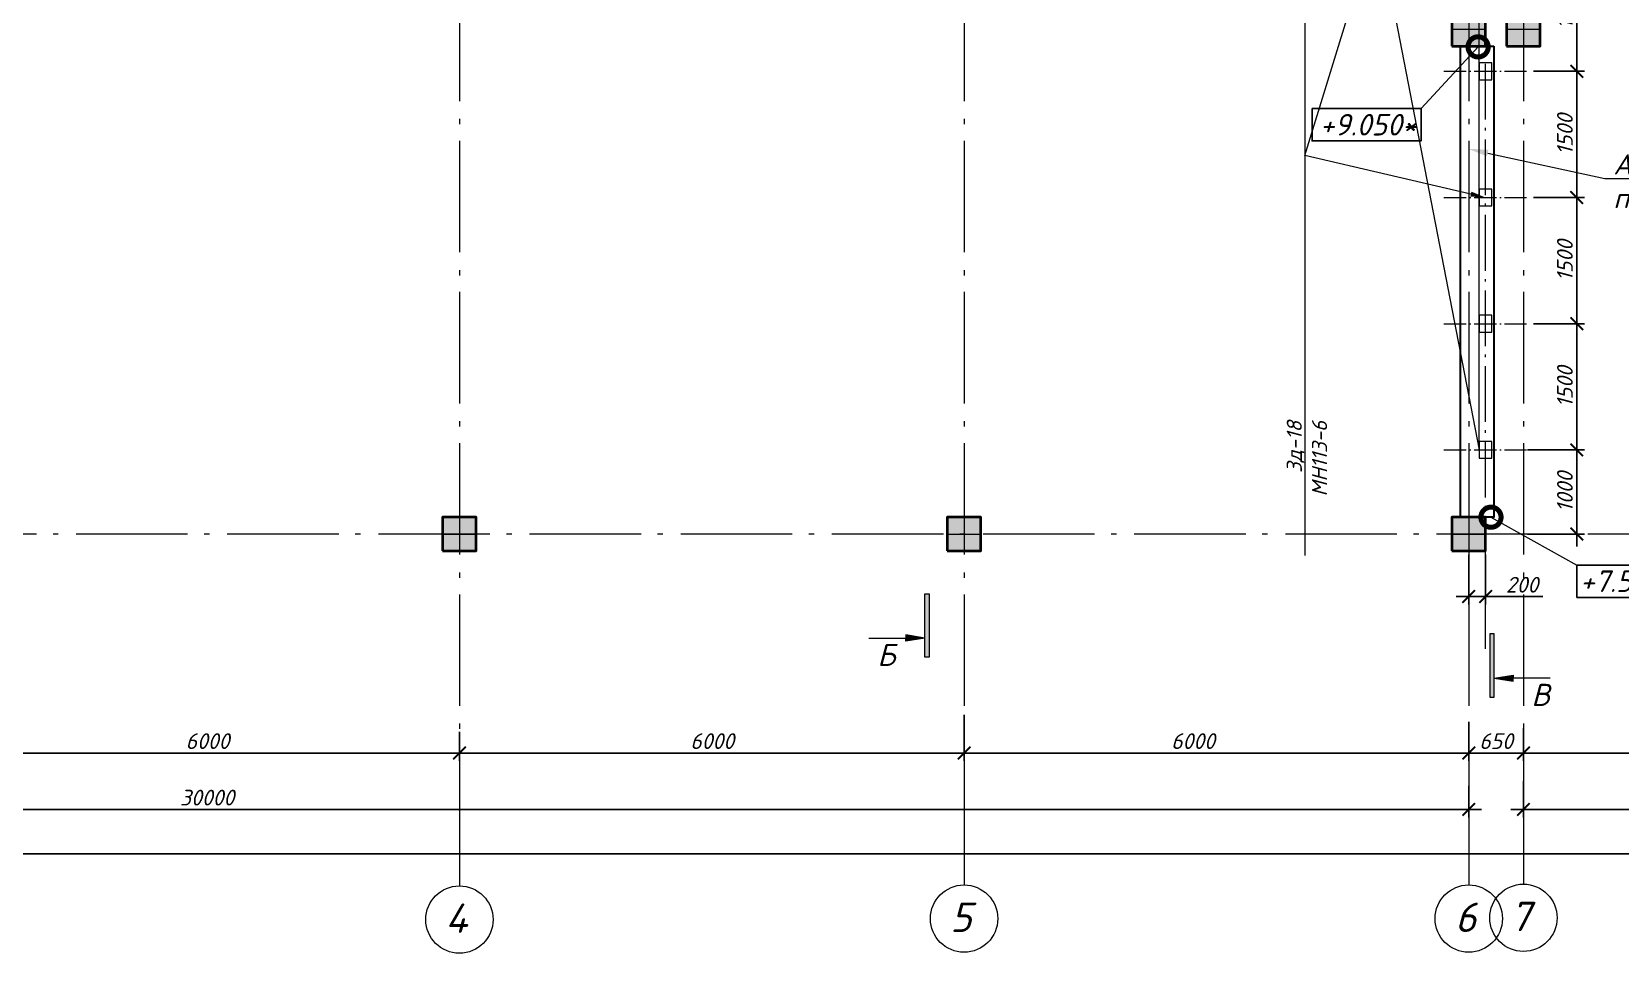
# Model space of a CAD drawing. Header units: millimetres. Extents: x -238377 to 196118, y -123284 to 30177.
# Drawn here: x -100606 to -81721, y -84193 to -73240 of the extents above; entities that cross this region are included whole.
import ezdxf
from ezdxf import colors
from ezdxf.entities.mleader import LeaderData, LeaderLine
from ezdxf.enums import TextEntityAlignment as Align
from ezdxf.math import Vec2, Vec3

# ---------------------------------------------------------------- set-up
doc = ezdxf.new("R2010")
doc.units = ezdxf.units.MM
doc.header["$MEASUREMENT"] = 0
doc.linetypes.add('Double Dashed', pattern=[1797.222233, 1325, -211.666656, 63.333344, -197.222233])
doc.linetypes.add('штриховаяX2', pattern=[38.1, 25.4, -12.7])
doc.layers.get('0').update_dxf_attribs({"lineweight": 5})
for name, color, linetype, lineweight in [('#Бетон', 10, 'Continuous', 15), ('#Выноски', 150, 'Continuous', 15), ('#Оси', 7, 'Continuous', 5), ('#размеры', 7, 'Continuous', 5), ('колонны_Ном._пера__94', 252, 'Continuous', 13), ('колонны_Ном._пера__99', 7, 'Continuous', 40), ('оси_Ном._пера__96', 7, 'Continuous', 5), ('оси_Ном._пера__97', 7, 'Continuous', 20)]:
    doc.layers.add(name, color=color, linetype=linetype, lineweight=lineweight)
for name, color, linetype in [('#стены наруж', 7, 'Continuous'), ('колонны', 7, 'Continuous'), ('текст', 7, 'Continuous')]:
    doc.layers.add(name, color=color, linetype=linetype)
doc.styles.add('STEP PR', font='isocpeui.ttf')
doc.dimstyles.new('SPDS', dxfattribs={"dimscale": 10, "dimtxt": 2.5, "dimasz": 2, "dimexe": 1.25, "dimexo": 0.625, "dimtad": 1, "dimdec": 0, "dimrnd": 0.001, "dimtxsty": 'STEP PR', "dimblk": 'ARCHTICK', "dimcen": 2.5, "dimdle": 2, "dimclrd": 256, "dimclre": 256, "dimclrt": 7, "dimadec": 0, "dimazin": 2, "dimtfac": 0.75, "dimtdec": 0, "dimtmove": 1, "dimatfit": 3, "dimfxl": 1, "dimtolj": 1, "dimarcsym": 1})

# ---------------------------------------------------------------- blocks, each defined once
blk = doc.blocks.new('Колонна_15_1', base_point=(22379, 71856))
at = {"layer": 'колонны_Ном._пера__94', "linetype": 'Continuous', "true_color": 0x7d7d7d}
blk.add_hatch(color=8, dxfattribs=at).paths.add_polyline_path([(22179, 71647), (22579, 71647), (22579, 72047), (22179, 72047)])
blk.add_hatch(color=8, dxfattribs=at).paths.add_polyline_path([(22179, 71647), (22579, 71647), (22579, 72047), (22179, 72047)])
at = {"layer": 'колонны_Ном._пера__99', "linetype": 'Continuous', "flags": 128}
blk.add_lwpolyline([(22179, 71647), (22579, 71647), (22579, 72047), (22179, 72047)], close=True, dxfattribs=at)
at = {"layer": 'колонны_Ном._пера__99', "color": 8, "linetype": 'Continuous', "true_color": 0x737373, "flags": 128}
blk.add_lwpolyline([(22179, 71647), (22579, 71647), (22579, 72047), (22179, 72047)], close=True, dxfattribs=at)
at = {"layer": 'оси_Ном._пера__96', "color": 253, "lineweight": 5, "true_color": 0x9c9c9c}
for points in [[(22379, 72047), (22379, 71647)], [(22379, 72047), (22379, 71647)], [(22179, 71847), (22579, 71847)], [(22179, 71847), (22579, 71847)]]:
    blk.add_lwpolyline(points, dxfattribs=at)
blk = doc.blocks.new('_ArchTick')
at = {"color": 0, "linetype": 'ByBlock', "const_width": 0.15}
blk.add_lwpolyline([(-0.5, -0.5), (0.5, 0.5)], dxfattribs=at)
blk = doc.blocks.new('*D280')
at = {"layer": '#размеры', "lineweight": -2, "transparency": 16777216}
for p, q in [((-113522, -82633), (-113522, -83106)), ((-55309, -82814), (-55309, -83106)), ((-113672, -83013), (-55159, -83013))]:
    blk.add_line(p, q, dxfattribs=at)
at = {"layer": 'Defpoints', "color": 0, "transparency": 16777216}
for p in [(-113522, -82586), (-55309, -82767), (-55309, -83013)]:
    blk.add_point(p, dxfattribs=at)
at = {"layer": '#размеры', "lineweight": -2, "transparency": 16777216, "xscale": 150, "yscale": 150, "zscale": 150, "rotation": 180}
blk.add_blockref('_ArchTick', (-113522, -83013), dxfattribs=at)
at = {"layer": '#размеры', "lineweight": -2, "transparency": 16777216, "xscale": 150, "yscale": 150, "zscale": 150}
blk.add_blockref('_ArchTick', (-55309, -83013), dxfattribs=at)
at = {"layer": '#размеры', "color": 7, "transparency": 16777216, "insert": (-79684, -82872), "char_height": 187.5, "attachment_point": 5, "style": 'STEP PR'}
blk.add_mtext('\\A1;58213', dxfattribs=at)
blk = doc.blocks.new('*D285')
at = {"layer": '#размеры', "lineweight": -2, "transparency": 16777216}
for p, q in [((-101522, -81441), (-101522, -81906)), ((-95522, -81562), (-95522, -81906)), ((-101672, -81813), (-95372, -81813))]:
    blk.add_line(p, q, dxfattribs=at)
at = {"layer": 'Defpoints', "color": 0, "transparency": 16777216}
for p in [(-101522, -81394), (-95522, -81515), (-95522, -81813)]:
    blk.add_point(p, dxfattribs=at)
at = {"layer": '#размеры', "lineweight": -2, "transparency": 16777216, "xscale": 150, "yscale": 150, "zscale": 150, "rotation": 180}
blk.add_blockref('_ArchTick', (-101522, -81813), dxfattribs=at)
at = {"layer": '#размеры', "lineweight": -2, "transparency": 16777216, "xscale": 150, "yscale": 150, "zscale": 150}
blk.add_blockref('_ArchTick', (-95522, -81813), dxfattribs=at)
at = {"layer": '#размеры', "color": 7, "transparency": 16777216, "insert": (-98517, -81672), "char_height": 187.5, "attachment_point": 5, "style": 'STEP PR'}
blk.add_mtext('\\A1;6000', dxfattribs=at)
blk = doc.blocks.new('*D286')
at = {"layer": '#размеры', "lineweight": -2, "transparency": 16777216}
for p, q in [((-95522, -81562), (-95522, -81906)), ((-89522, -81659), (-89522, -81906)), ((-95672, -81813), (-89372, -81813))]:
    blk.add_line(p, q, dxfattribs=at)
at = {"layer": 'Defpoints', "color": 0, "transparency": 16777216}
for p in [(-95522, -81515), (-89522, -81612), (-89522, -81813)]:
    blk.add_point(p, dxfattribs=at)
at = {"layer": '#размеры', "lineweight": -2, "transparency": 16777216, "xscale": 150, "yscale": 150, "zscale": 150, "rotation": 180}
blk.add_blockref('_ArchTick', (-95522, -81813), dxfattribs=at)
at = {"layer": '#размеры', "lineweight": -2, "transparency": 16777216, "xscale": 150, "yscale": 150, "zscale": 150}
blk.add_blockref('_ArchTick', (-89522, -81813), dxfattribs=at)
at = {"layer": '#размеры', "color": 7, "transparency": 16777216, "insert": (-92517, -81672), "char_height": 187.5, "attachment_point": 5, "style": 'STEP PR'}
blk.add_mtext('\\A1;6000', dxfattribs=at)
blk = doc.blocks.new('*D287')
at = {"layer": '#размеры', "lineweight": -2, "transparency": 16777216}
for p, q in [((-89522, -81358), (-89522, -81906)), ((-83522, -81441), (-83522, -81906)), ((-89672, -81813), (-83372, -81813))]:
    blk.add_line(p, q, dxfattribs=at)
at = {"layer": 'Defpoints', "color": 0, "transparency": 16777216}
for p in [(-89522, -81311), (-83522, -81394), (-83522, -81813)]:
    blk.add_point(p, dxfattribs=at)
at = {"layer": '#размеры', "lineweight": -2, "transparency": 16777216, "xscale": 150, "yscale": 150, "zscale": 150, "rotation": 180}
blk.add_blockref('_ArchTick', (-89522, -81813), dxfattribs=at)
at = {"layer": '#размеры', "lineweight": -2, "transparency": 16777216, "xscale": 150, "yscale": 150, "zscale": 150}
blk.add_blockref('_ArchTick', (-83522, -81813), dxfattribs=at)
at = {"layer": '#размеры', "color": 7, "transparency": 16777216, "insert": (-86800, -81672), "char_height": 187.5, "attachment_point": 5, "style": 'STEP PR'}
blk.add_mtext('\\A1;6000', dxfattribs=at)
blk = doc.blocks.new('*D288')
at = {"layer": '#размеры', "lineweight": -2, "transparency": 16777216}
for p, q in [((-83522, -81441), (-83522, -81906)), ((-82872, -81519), (-82872, -81906)), ((-83672, -81813), (-82722, -81813))]:
    blk.add_line(p, q, dxfattribs=at)
at = {"layer": 'Defpoints', "color": 0, "transparency": 16777216}
for p in [(-83522, -81394), (-82872, -81472), (-82872, -81813)]:
    blk.add_point(p, dxfattribs=at)
at = {"layer": '#размеры', "lineweight": -2, "transparency": 16777216, "xscale": 150, "yscale": 150, "zscale": 150, "rotation": 180}
blk.add_blockref('_ArchTick', (-83522, -81813), dxfattribs=at)
at = {"layer": '#размеры', "lineweight": -2, "transparency": 16777216, "xscale": 150, "yscale": 150, "zscale": 150}
blk.add_blockref('_ArchTick', (-82872, -81813), dxfattribs=at)
at = {"layer": '#размеры', "color": 7, "transparency": 16777216, "insert": (-83197, -81672), "char_height": 187.5, "attachment_point": 5, "style": 'STEP PR'}
blk.add_mtext('\\A1;650', dxfattribs=at)
blk = doc.blocks.new('*D289')
at = {"layer": '#размеры', "lineweight": -2, "transparency": 16777216}
for p, q in [((-82872, -81627), (-82872, -81906)), ((-79372, -81607), (-79372, -81906)), ((-83022, -81813), (-79222, -81813))]:
    blk.add_line(p, q, dxfattribs=at)
at = {"layer": 'Defpoints', "color": 0, "transparency": 16777216}
for p in [(-82872, -81580), (-79372, -81560), (-79372, -81813)]:
    blk.add_point(p, dxfattribs=at)
at = {"layer": '#размеры', "lineweight": -2, "transparency": 16777216, "xscale": 150, "yscale": 150, "zscale": 150, "rotation": 180}
blk.add_blockref('_ArchTick', (-82872, -81813), dxfattribs=at)
at = {"layer": '#размеры', "lineweight": -2, "transparency": 16777216, "xscale": 150, "yscale": 150, "zscale": 150}
blk.add_blockref('_ArchTick', (-79372, -81813), dxfattribs=at)
at = {"layer": '#размеры', "color": 7, "transparency": 16777216, "insert": (-81117, -81672), "char_height": 187.5, "attachment_point": 5, "style": 'STEP PR'}
blk.add_mtext('\\A1;3500', dxfattribs=at)
blk = doc.blocks.new('*D300')
at = {"layer": '#размеры', "lineweight": -2, "transparency": 16777216}
for p, q in [((-82872, -82145), (-82872, -82578)), ((-55309, -82294), (-55309, -82578)), ((-83022, -82484), (-55159, -82484))]:
    blk.add_line(p, q, dxfattribs=at)
at = {"layer": 'Defpoints', "color": 0, "transparency": 16777216}
for p in [(-82872, -82098), (-55309, -82248), (-55309, -82484)]:
    blk.add_point(p, dxfattribs=at)
at = {"layer": '#размеры', "lineweight": -2, "transparency": 16777216, "xscale": 150, "yscale": 150, "zscale": 150, "rotation": 180}
blk.add_blockref('_ArchTick', (-82872, -82484), dxfattribs=at)
at = {"layer": '#размеры', "lineweight": -2, "transparency": 16777216, "xscale": 150, "yscale": 150, "zscale": 150}
blk.add_blockref('_ArchTick', (-55309, -82484), dxfattribs=at)
at = {"layer": '#размеры', "color": 7, "transparency": 16777216, "insert": (-73805, -82325), "char_height": 187.5, "attachment_point": 5, "style": 'STEP PR'}
blk.add_mtext('\\A1;\\L37000', dxfattribs=at)
blk = doc.blocks.new('*D301')
at = {"layer": '#размеры', "lineweight": -2, "transparency": 16777216}
for p, q in [((-113522, -82125), (-113522, -82578)), ((-83522, -82204), (-83522, -82578)), ((-113672, -82484), (-83372, -82484))]:
    blk.add_line(p, q, dxfattribs=at)
at = {"layer": 'Defpoints', "color": 0, "transparency": 16777216}
for p in [(-113522, -82078), (-83522, -82157), (-83522, -82484)]:
    blk.add_point(p, dxfattribs=at)
at = {"layer": '#размеры', "lineweight": -2, "transparency": 16777216, "xscale": 150, "yscale": 150, "zscale": 150, "rotation": 180}
blk.add_blockref('_ArchTick', (-113522, -82484), dxfattribs=at)
at = {"layer": '#размеры', "lineweight": -2, "transparency": 16777216, "xscale": 150, "yscale": 150, "zscale": 150}
blk.add_blockref('_ArchTick', (-83522, -82484), dxfattribs=at)
at = {"layer": '#размеры', "color": 7, "transparency": 16777216, "insert": (-98522, -82343), "char_height": 187.5, "attachment_point": 5, "style": 'STEP PR'}
blk.add_mtext('\\A1;30000', dxfattribs=at)
blk = doc.blocks.new('_DotSmall')
at = {"color": 0, "linetype": 'ByBlock', "const_width": 0.5}
blk.add_lwpolyline([(-0.0625, 0, 1), (0.0625, 0, 1)], format="xyb", close=True, dxfattribs=at)
blk = doc.blocks.new('*D360')
at = {"layer": '#размеры', "lineweight": -2, "transparency": 16777216}
for p, q in [((-82238, -79360), (-82238, -78060)), ((-82825, -78210), (-82144, -78210)), ((-82825, -79210), (-82144, -79210))]:
    blk.add_line(p, q, dxfattribs=at)
at = {"layer": 'Defpoints', "color": 0, "transparency": 16777216}
for p in [(-82872, -78210), (-82238, -78210), (-82872, -79210)]:
    blk.add_point(p, dxfattribs=at)
at = {"layer": '#размеры', "lineweight": -2, "transparency": 16777216, "xscale": 150, "yscale": 150, "zscale": 150}
for p, rotation in [((-82238, -78210), 90), ((-82238, -79210), 270)]:
    blk.add_blockref('_ArchTick', p, dxfattribs=dict(at, rotation=rotation))
at = {"layer": '#размеры', "color": 7, "transparency": 16777216, "insert": (-82379, -78710), "char_height": 187.5, "attachment_point": 5, "rotation": 90, "style": 'STEP PR'}
blk.add_mtext('\\A1;1000', dxfattribs=at)
blk = doc.blocks.new('*D361')
at = {"layer": '#размеры', "lineweight": -2, "transparency": 16777216}
for p, q in [((-82238, -78360), (-82238, -76560)), ((-82751, -76710), (-82144, -76710)), ((-82825, -78210), (-82144, -78210))]:
    blk.add_line(p, q, dxfattribs=at)
at = {"layer": 'Defpoints', "color": 0, "transparency": 16777216}
for p in [(-82798, -76710), (-82238, -76710), (-82872, -78210)]:
    blk.add_point(p, dxfattribs=at)
at = {"layer": '#размеры', "lineweight": -2, "transparency": 16777216, "xscale": 150, "yscale": 150, "zscale": 150}
for p, rotation in [((-82238, -76710), 90), ((-82238, -78210), 270)]:
    blk.add_blockref('_ArchTick', p, dxfattribs=dict(at, rotation=rotation))
at = {"layer": '#размеры', "color": 7, "transparency": 16777216, "insert": (-82379, -77460), "char_height": 187.5, "attachment_point": 5, "rotation": 90, "style": 'STEP PR'}
blk.add_mtext('\\A1;1500', dxfattribs=at)
blk = doc.blocks.new('*D362')
at = {"layer": '#размеры', "lineweight": -2, "transparency": 16777216}
for p, q in [((-82238, -76860), (-82238, -75060)), ((-82751, -75210), (-82144, -75210)), ((-82751, -76710), (-82144, -76710))]:
    blk.add_line(p, q, dxfattribs=at)
at = {"layer": 'Defpoints', "color": 0, "transparency": 16777216}
for p in [(-82798, -75210), (-82238, -75210), (-82798, -76710)]:
    blk.add_point(p, dxfattribs=at)
at = {"layer": '#размеры', "lineweight": -2, "transparency": 16777216, "xscale": 150, "yscale": 150, "zscale": 150}
for p, rotation in [((-82238, -75210), 90), ((-82238, -76710), 270)]:
    blk.add_blockref('_ArchTick', p, dxfattribs=dict(at, rotation=rotation))
at = {"layer": '#размеры', "color": 7, "transparency": 16777216, "insert": (-82379, -75960), "char_height": 187.5, "attachment_point": 5, "rotation": 90, "style": 'STEP PR'}
blk.add_mtext('\\A1;1500', dxfattribs=at)
blk = doc.blocks.new('*D363')
at = {"layer": '#размеры', "lineweight": -2, "transparency": 16777216}
for p, q in [((-82238, -75360), (-82238, -73560)), ((-82751, -73710), (-82144, -73710)), ((-82751, -75210), (-82144, -75210))]:
    blk.add_line(p, q, dxfattribs=at)
at = {"layer": 'Defpoints', "color": 0, "transparency": 16777216}
for p in [(-82798, -73710), (-82238, -73710), (-82798, -75210)]:
    blk.add_point(p, dxfattribs=at)
at = {"layer": '#размеры', "lineweight": -2, "transparency": 16777216, "xscale": 150, "yscale": 150, "zscale": 150}
for p, rotation in [((-82238, -73710), 90), ((-82238, -75210), 270)]:
    blk.add_blockref('_ArchTick', p, dxfattribs=dict(at, rotation=rotation))
at = {"layer": '#размеры', "color": 7, "transparency": 16777216, "insert": (-82379, -74460), "char_height": 187.5, "attachment_point": 5, "rotation": 90, "style": 'STEP PR'}
blk.add_mtext('\\A1;1500', dxfattribs=at)
blk = doc.blocks.new('*D364')
at = {"layer": '#размеры', "lineweight": -2, "transparency": 16777216}
for p, q in [((-82238, -73860), (-82238, -72060)), ((-82751, -72210), (-82144, -72210)), ((-82751, -73710), (-82144, -73710))]:
    blk.add_line(p, q, dxfattribs=at)
at = {"layer": 'Defpoints', "color": 0, "transparency": 16777216}
for p in [(-82798, -72210), (-82238, -72210), (-82798, -73710)]:
    blk.add_point(p, dxfattribs=at)
at = {"layer": '#размеры', "lineweight": -2, "transparency": 16777216, "xscale": 150, "yscale": 150, "zscale": 150}
for p, rotation in [((-82238, -72210), 90), ((-82238, -73710), 270)]:
    blk.add_blockref('_ArchTick', p, dxfattribs=dict(at, rotation=rotation))
at = {"layer": '#размеры', "color": 7, "transparency": 16777216, "insert": (-82379, -72960), "char_height": 187.5, "attachment_point": 5, "rotation": 90, "style": 'STEP PR'}
blk.add_mtext('\\A1;1500', dxfattribs=at)
blk = doc.blocks.new('*D369')
at = {"layer": '#размеры', "lineweight": -2, "transparency": 16777216}
for p, q in [((-83522, -79457), (-83522, -80047)), ((-83322, -79457), (-83322, -80047)), ((-83672, -79953), (-83172, -79953)), ((-82642, -79953), (-83322, -79953))]:
    blk.add_line(p, q, dxfattribs=at)
at = {"layer": 'Defpoints', "color": 0, "transparency": 16777216}
for p in [(-83522, -79410), (-83322, -79410), (-83322, -79953)]:
    blk.add_point(p, dxfattribs=at)
at = {"layer": '#размеры', "lineweight": -2, "transparency": 16777216, "xscale": 150, "yscale": 150, "zscale": 150, "rotation": 180}
blk.add_blockref('_ArchTick', (-83522, -79953), dxfattribs=at)
at = {"layer": '#размеры', "lineweight": -2, "transparency": 16777216, "xscale": 150, "yscale": 150, "zscale": 150}
blk.add_blockref('_ArchTick', (-83322, -79953), dxfattribs=at)
at = {"layer": '#размеры', "color": 7, "transparency": 16777216, "insert": (-82888, -79813), "char_height": 187.5, "attachment_point": 5, "style": 'STEP PR'}
blk.add_mtext('\\A1;200', dxfattribs=at)
blk = doc.blocks.new('*U251')
at = {"linetype": 'ByBlock', "ltscale": 100}
h = blk.add_hatch(color=256, dxfattribs=at)
h.dxf.hatch_style = 1
h.paths.add_polyline_path([(35, 1000), (-35, 1000), (-35, 0), (35, 0)])
h = blk.add_hatch(color=256, dxfattribs=at)
h.dxf.hatch_style = 1
h.paths.add_polyline_path([(335, 750), (335, 700), (335, 650), (35, 700)])
for p, q in [((-35, 1000), (35, 1000)), ((-35, 0), (-35, 1000)), ((35, 1000), (35, 0)), ((35, 700), (335, 750)), ((35, 700), (335, 650)), ((335, 750), (335, 700)), ((335, 650), (335, 700)), ((35, 0), (-35, 0))]:
    blk.add_line(p, q, dxfattribs=at)
at = {"linetype": 'ByBlock', "ltscale": 100, "extrusion": (0, 1, 0), "elevation": 700}
blk.add_lwpolyline([(-925, 0), (-335, 0)], dxfattribs=at)
at = {"ltscale": 100, "style": 'STEP PR'}
blk.add_attdef('Nv', text='', height=350, dxfattribs=at).set_placement((781, 790), align=Align.RIGHT)
blk = doc.blocks.new('*U1001')
at = {"linetype": 'ByBlock', "ltscale": 100}
h = blk.add_hatch(color=256, dxfattribs=at)
h.dxf.hatch_style = 1
h.paths.add_polyline_path([(-35, -1000), (35, -1000), (35, 0), (-35, 0)])
h = blk.add_hatch(color=256, dxfattribs=at)
h.dxf.hatch_style = 1
h.paths.add_polyline_path([(-335, -750), (-335, -700), (-335, -650), (-35, -700)])
for p, q in [((-35, -1000), (-35, 0)), ((-35, 0), (35, 0)), ((35, 0), (35, -1000)), ((-35, -700), (-335, -650)), ((-335, -650), (-335, -700)), ((-335, -750), (-335, -700)), ((-35, -700), (-335, -750)), ((35, -1000), (-35, -1000))]:
    blk.add_line(p, q, dxfattribs=at)
at = {"linetype": 'ByBlock', "ltscale": 100, "extrusion": (0, -1, 0), "elevation": 700}
blk.add_lwpolyline([(-925, 0), (-335, 0)], dxfattribs=at)
at = {"ltscale": 100, "style": 'STEP PR'}
blk.add_attdef('Nv', text='', height=350, dxfattribs=at).set_placement((-503, -1140), align=Align.RIGHT)

msp = doc.modelspace()

# ---------------------------------------------------------------- linework, layer by layer
at = {"layer": '#Бетон'}
for points in [[(-83396.9, -73610.4), (-83396.9, -73810.4), (-83246.9, -73810.4), (-83246.9, -73610.4)], [(-83396.9, -75110.4), (-83396.9, -75310.4), (-83246.9, -75310.4), (-83246.9, -75110.4)], [(-83396.9, -76610.4), (-83396.9, -76810.4), (-83246.9, -76810.4), (-83246.9, -76610.4)], [(-83396.9, -78110.4), (-83396.9, -78310.4), (-83246.9, -78310.4), (-83246.9, -78110.4)]]:
    msp.add_lwpolyline(points, close=True, dxfattribs=at)
at = {"layer": '#стены наруж', "lineweight": 30}
for points in [[(-83621.9, -79010.4), (-83621.9, -73410.4), (-83221.9, -73410.4)], [(-83221.9, -73410.4), (-83221.9, -79010.4), (-83621.9, -79010.4)]]:
    msp.add_lwpolyline(points, dxfattribs=at)
at = {"layer": 'Defpoints', "color": 8, "linetype": 'штриховаяX2', "lineweight": 5, "ltscale": 5, "true_color": 0x737373, "const_width": 0.5}
msp.add_lwpolyline([(-113322.2, -79010.4), (-83722.2, -79010.4), (-83722.2, -79410.4), (-113322.2, -79410.4)], close=True, dxfattribs=at)
at = {"layer": 'оси_Ном._пера__96', "linetype": 'Double Dashed', "lineweight": 5}
for p, q in [((-95521.9, -63752.2), (-95521.9, -82492.9)), ((-52026.2, -79210.4), (-116141.3, -79210.4))]:
    msp.add_line(p, q, dxfattribs=at)
at = {"layer": 'оси_Ном._пера__96', "linetype": 'Double Dashed'}
for p, q in [((-89521.9, -63752.2), (-89521.9, -82481.6)), ((-83521.9, -63752.2), (-83521.9, -82481.6)), ((-82871.9, -63752.2), (-82871.9, -82471.9)), ((-95521.9, -82492.9), (-95521.9, -83392.9)), ((-89521.9, -82481.6), (-89521.9, -83381.6)), ((-83521.9, -82481.6), (-83521.9, -83381.6)), ((-82871.9, -82471.9), (-82871.9, -83371.9))]:
    msp.add_line(p, q, dxfattribs=at)
at = {"layer": 'оси_Ном._пера__96', "linetype": 'Double Dashed', "ltscale": 0.5}
msp.add_lwpolyline([(-83321.9, -80573.3), (-83321.9, -66812.9)], dxfattribs=at)
at = {"layer": 'оси_Ном._пера__96', "linetype": 'Double Dashed', "ltscale": 0.2}
for points in [[(-83817.8, -73710.4), (-82798.3, -73710.4)], [(-83817.8, -75210.4), (-82798.3, -75210.4)], [(-83817.8, -76710.4), (-82798.3, -76710.4)], [(-83817.8, -78210.4), (-82798.3, -78210.4)]]:
    msp.add_lwpolyline(points, dxfattribs=at)
at = {"layer": 'оси_Ном._пера__96', "linetype": 'Double Dashed'}
for p in [(-95521.9, -82492.9), (-95521.9, -82492.9), (-89521.9, -82481.6), (-89521.9, -82481.6), (-83521.9, -82481.6), (-83521.9, -82481.6), (-82871.9, -82471.9), (-82871.9, -82471.9)]:
    msp.add_point(p, dxfattribs=at)
at = {"layer": 'оси_Ном._пера__97', "linetype": 'Continuous'}
for centre in [(-95521.9, -83792.9), (-89521.9, -83781.6), (-83521.9, -83781.6), (-82871.9, -83771.9)]:
    msp.add_ellipse(centre, major_axis=(282.8, 282.8), ratio=1, start_param=3.9269908, end_param=10.2101761, dxfattribs=at)
at = {"layer": 'текст'}
for points in [[(-85384.1, -74153.2), (-84088.5, -74153.2), (-84088.5, -74537.2), (-85384.1, -74537.2), (-85384.1, -74153.2)], [(-82236.8, -79578.8), (-80947, -79578.8), (-80947, -79962.8), (-82236.8, -79962.8), (-82236.8, -79578.8)]]:
    msp.add_lwpolyline(points, dxfattribs=at)

# ---------------------------------------------------------------- block references
at = {"layer": '#Выноски', "xscale": 0.75, "yscale": 0.75, "zscale": 0.75}
msp.add_blockref('*U1001', (-89962, -79922.6), dxfattribs=at).add_auto_attribs({'Nv': 'Б'})
at = {"layer": '#Выноски'}
ref = msp.add_blockref('*U251', (-83246.6, -80398.5), dxfattribs=dict(at, xscale=-0.75, yscale=0.75, zscale=0.75, rotation=180))
ref.add_attrib('Nv', 'В', dxfattribs={"layer": '0', "ltscale": 100, "height": 262.5, "style": 'STEP PR'}).set_placement((-82668.2, -80991), align=Align.TOP_CENTER)
at = {"layer": 'колонны'}
for p in [(-83522.2, -73201.5), (-82871.7, -73201.5), (-95522.2, -79201.5), (-89522.2, -79201.5), (-83522.2, -79201.5)]:
    msp.add_blockref('Колонна_15_1', p, dxfattribs=at)

# ---------------------------------------------------------------- texts
at = {"layer": '#Оси', "linetype": 'Continuous', "ltscale": 100, "style": 'STEP PR'}
for s, p in [('4', (-95559.6, -83776.7)), ('5', (-89559.6, -83765.4)), ('6', (-83559.6, -83765.4)), ('7', (-82909.6, -83755.6))]:
    msp.add_text(s, height=350, dxfattribs=at).set_placement(p, align=Align.MIDDLE_CENTER)
at = {"layer": 'текст', "style": 'STEP PR'}
for s, p in [('+9.050*', (-84719.4, -74345.2)), ('+7.500*', (-81630.6, -79770.8))]:
    msp.add_text(s, height=256, dxfattribs=at).set_placement(p, align=Align.MIDDLE_CENTER)

# ---------------------------------------------------------------- dimensions: what is measured, and where the dimension line sits
at = {"layer": '#размеры'}
for base, p1, p2, picture, middle in [((-82238, -72210.4), (-82798.3, -73710.4), (-82798.3, -72210.4), '*D364', (-82378.6, -72960.4)), ((-82238, -73710.4), (-82798.3, -75210.4), (-82798.3, -73710.4), '*D363', (-82378.6, -74460.4)), ((-82238, -75210.4), (-82798.3, -76710.4), (-82798.3, -75210.4), '*D362', (-82378.6, -75960.4)), ((-82238, -76710.4), (-82871.9, -78210.4), (-82798.3, -76710.4), '*D361', (-82378.6, -77460.4)), ((-82238, -78210.4), (-82871.9, -79210.4), (-82871.9, -78210.4), '*D360', (-82378.6, -78710.4))]:
    dim = msp.add_linear_dim(base=base, p1=p1, p2=p2, angle=90, dimstyle='SPDS', override={"dimscale": 75, "dimtxsty": 'STEP PR'}, dxfattribs=at)
    dim.commit()
    dim.dimension.update_dxf_attribs({"geometry": picture, "text_midpoint": middle})
for base, p1, p2, picture, middle in [((-83322.2, -79953.3), (-83522.2, -79410.4), (-83322.2, -79410.4), '*D369', (-82887.9, -79963.3)), ((-95521.9, -81812.7), (-101521.9, -81394), (-95521.9, -81515.3), '*D285', (-98517.2, -81812.7)), ((-83521.9, -81812.7), (-89521.9, -81311.2), (-83521.9, -81394), '*D287', (-86800, -81812.7)), ((-82871.9, -81812.7), (-83521.9, -81394), (-82871.9, -81472.4), '*D288', (-83196.9, -81812.7)), ((-89521.9, -81812.7), (-95521.9, -81515.3), (-89521.9, -81611.9), '*D286', (-92517.2, -81812.7)), ((-79371.9, -81812.7), (-82871.9, -81579.8), (-79371.9, -81559.9), '*D289', (-81117.2, -81812.7)), ((-83521.9, -82484), (-113521.9, -82078.3), (-83521.9, -82156.7), '*D301', (-98521.9, -82484)), ((-55309.3, -83012.7), (-113521.9, -82585.8), (-55309.3, -82766.9), '*D280', (-79684, -83012.7))]:
    dim = msp.add_linear_dim(base=base, p1=p1, p2=p2, dimstyle='SPDS', override={"dimscale": 75, "dimtxsty": 'STEP PR'}, dxfattribs=at)
    dim.commit()
    dim.dimension.update_dxf_attribs({"geometry": picture, "text_midpoint": middle, "dimtype": 160})
dim = msp.add_linear_dim(base=(-55309.3, -82484), p1=(-82871.9, -82098.5), p2=(-55309.3, -82247.6), text='%%U37000', dimstyle='SPDS', override={"dimscale": 75, "dimtxsty": 'STEP PR'}, dxfattribs=at)
dim.commit()
dim.dimension.update_dxf_attribs({"geometry": '*D300', "text_midpoint": (-73804.5, -82484), "dimtype": 160})

# ---------------------------------------------------------------- leaders
at = {"layer": '#Выноски'}
ml = msp.add_multileader_mtext('Standard', dxfattribs=at)
ml.set_content('\\A1;Зд-18\\PМН113-6\\~\\~  ', color=256, style='STEP PR')
ml.set_leader_properties(color=256, linetype='ByLayer', lineweight=-1)
ml.build(insert=Vec2(0, 0))
ml.multileader.update_dxf_attribs({"text_left_attachment_type": 6, "text_right_attachment_type": 6, "dogleg_length": 0, "arrow_head_size": 180, "scale": 0.75})
ctx = ml.context
ctx.base_point, ctx.scale, ctx.char_height, ctx.arrow_head_size, ctx.landing_gap_size, ctx.plane_origin, ctx.plane_x_axis, ctx.plane_y_axis = Vec3(-85469.9, -78954), 0.75, 180, 180, 75, Vec3(-72034.4, -72472.7), Vec3(0, 1), Vec3(-1, 0)
ctx.left_attachment, ctx.right_attachment, ctx.text_align_type = 6, 6, 2
notes = []
notes.append((ctx, [(1, (1, 1, 0), (-85469.9, -77791.9), (0, -1), 0, [(3, [(-83321.9, -75210.4), (-85469.9, -74710), (-83321.9, -67710.4), (-85469.9, -67533.3), (-83396.9, -78210.4), (-83396.9, -70710.4), (-85469.9, -70371.9)], 0, [])])]))
ctx.mtext.insert, ctx.mtext.text_direction, ctx.mtext.rotation, ctx.mtext.defined_height, ctx.mtext.alignment, ctx.mtext.flow_direction = Vec3(-85685.9, -77866.9), Vec3(0, 1), 1.5707963, 301.3, 3, 5
ml = msp.add_multileader_mtext('Standard', dxfattribs=at)
ml.set_content('\\A1; ', color=256, style='STEP PR')
ml.set_leader_properties(color=256, linetype='ByLayer', lineweight=-1)
ml.set_arrow_properties(name='DOTSMALL')
ml.build(insert=Vec2(0, 0))
ml.multileader.update_dxf_attribs({"text_left_attachment_type": 6, "text_right_attachment_type": 6, "dogleg_length": 0, "arrow_head_size": 480, "scale": 0.8})
ctx = ml.context
ctx.base_point, ctx.scale, ctx.char_height, ctx.arrow_head_size, ctx.landing_gap_size, ctx.plane_origin = Vec3(-84786.6, -74153.2), 0.8, 480, 480, 200, Vec3(-26150.5, -123042.9)
ctx.left_attachment, ctx.right_attachment, ctx.text_align_type = 6, 6, 1
notes.append((ctx, [(1, (1, 1, 0), (-84088.5, -74153.2), (-1, 0), 0, [(1, [(-83410.7, -73419.9)], 0, [])])]))
ctx.mtext.insert, ctx.mtext.rotation, ctx.mtext.width, ctx.mtext.defined_height, ctx.mtext.alignment, ctx.mtext.flow_direction = Vec3(-84437.6, -73673.2), 6.2831853, 1386.881, 464.8, 2, 5
ml = msp.add_multileader_mtext('Standard', dxfattribs=at)
ml.set_content('Антисейсм.\\Pпояс{\\A1; тип 1     } ', color=256, style='STEP PR')
ml.set_leader_properties(color=256, linetype='ByLayer', lineweight=-1)
ml.build(insert=Vec2(0, 0))
ml.multileader.update_dxf_attribs({"text_left_attachment_type": 6, "text_right_attachment_type": 6, "dogleg_length": 0, "arrow_head_size": 240})
ctx = ml.context
ctx.base_point, ctx.char_height, ctx.arrow_head_size, ctx.landing_gap_size, ctx.plane_origin = Vec3(-81902.6, -74984.2), 240, 240, 100, Vec3(-75002.5, -87772.8)
ctx.left_attachment, ctx.right_attachment = 6, 6
notes.append((ctx, [(0, (1, 1, 0), (-81902.6, -74984.2), (1, 0), 0, [(0, [(-83531.4, -74630.9)], 0, [])])]))
ctx.mtext.insert, ctx.mtext.rotation, ctx.mtext.defined_height, ctx.mtext.flow_direction = Vec3(-81802.6, -74696.2), 6.2831853, 130.9, 5
ml = msp.add_multileader_mtext('Standard', dxfattribs=at)
ml.set_content('\\A1; ', color=256, style='STEP PR')
ml.set_leader_properties(color=256, linetype='ByLayer', lineweight=-1)
ml.set_arrow_properties(name='DOTSMALL')
ml.build(insert=Vec2(0, 0))
ml.multileader.update_dxf_attribs({"text_left_attachment_type": 6, "text_right_attachment_type": 6, "dogleg_length": 0, "arrow_head_size": 480, "scale": 0.8})
ctx = ml.context
ctx.base_point, ctx.scale, ctx.char_height, ctx.arrow_head_size, ctx.landing_gap_size, ctx.plane_origin = Vec3(-82236.8, -79578.8), 0.8, 480, 480, 200, Vec3(-25907.5, -127260.7)
ctx.left_attachment, ctx.right_attachment, ctx.text_align_type = 6, 6, 1
notes.append((ctx, [(0, (1, 1, 0), (-82236.8, -79578.8), (1, 0), 0, [(1, [(-83257.8, -79010.4)], 0, [])])]))
ctx.mtext.insert, ctx.mtext.rotation, ctx.mtext.width, ctx.mtext.defined_height, ctx.mtext.alignment, ctx.mtext.flow_direction = Vec3(-81887.7, -79098.8), 6.2831853, 1386.881, 464.8, 2, 5
for ctx, leaders in notes:
    for number, flags, end, landing, length, lines in leaders:
        leader = LeaderData()
        leader.index, (leader.has_last_leader_line, leader.has_dogleg_vector, leader.attachment_direction) = number, flags
        leader.last_leader_point, leader.dogleg_vector, leader.dogleg_length = Vec3(end), Vec3(landing), length
        for number, points, colour, breaks in lines:
            line = LeaderLine()
            line.index, line.vertices, line.color, line.breaks = number, Vec3.list(points), colors.encode_raw_color(colour), breaks
            leader.lines.append(line)
        ctx.leaders.append(leader)

doc.saveas('drawing.dxf')
